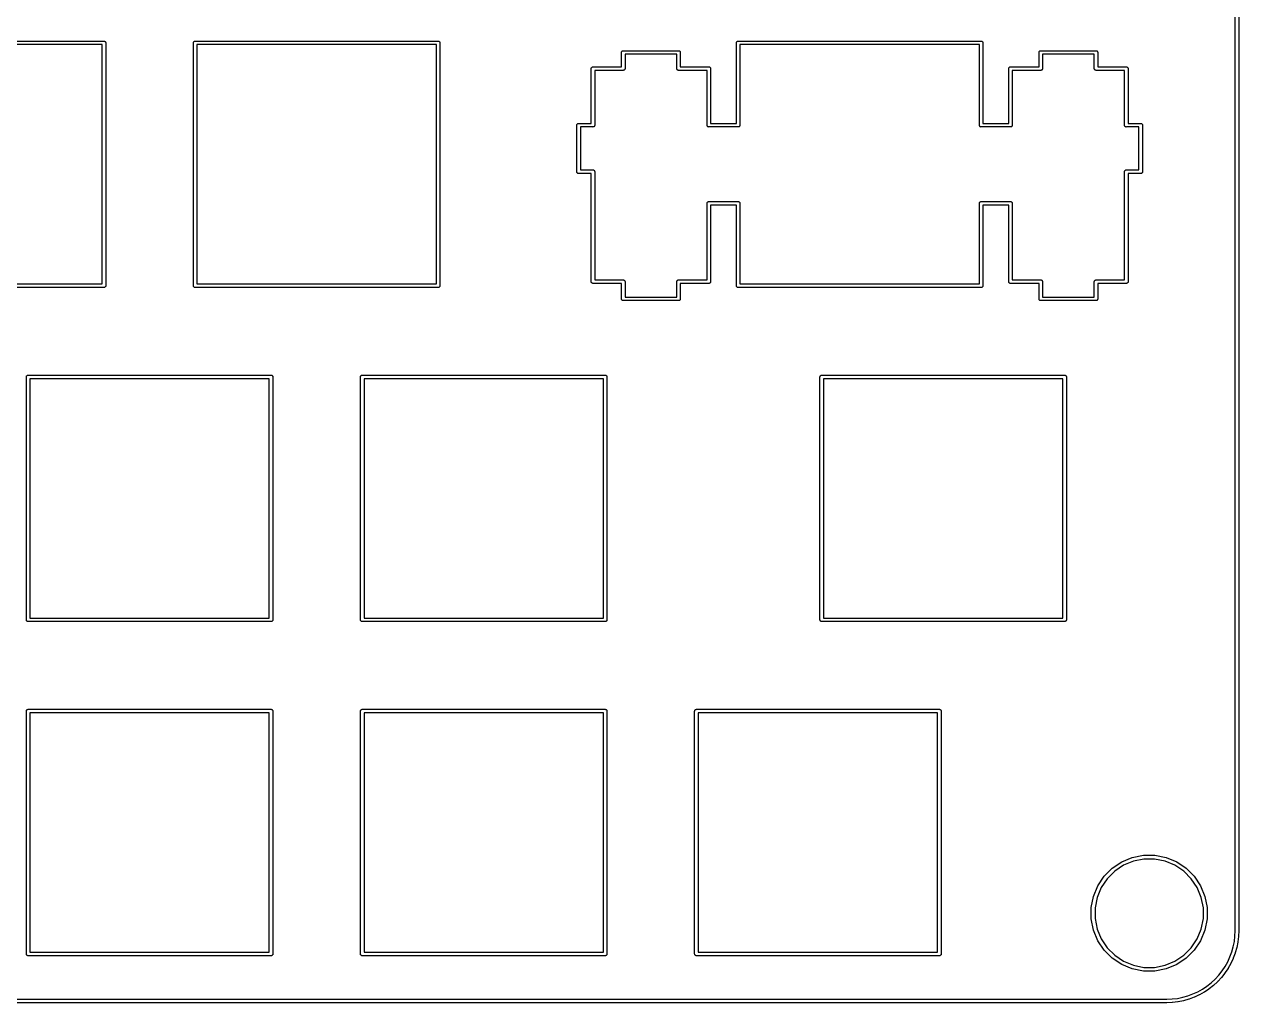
# Model space of a CAD drawing. Extents: x -1 to 304, y -94 to 1.
# Drawn here: x 234.6 to 303.9, y -94.3 to -38.5 of the extents above; entities that cross this region are included whole.
import ezdxf

# ---------------------------------------------------------------- set-up
doc = ezdxf.new("R2010")
doc.units = 0
doc.layers.add('BLACK', color=7, linetype='CONTINUOUS')

msp = doc.modelspace()

# ---------------------------------------------------------------- linework, layer by layer
at = {"layer": 'BLACK', "linetype": 'CONTINUOUS'}
for p, q in [((303.681, -90.2275), (303.681, -2.83112)), ((303.881, -2.83156), (303.881, -90.2271)), ((225.345, -39.5035), (239.186, -39.5035)), ((239.091, -39.7035), (225.44, -39.7035)), ((239.091, -53.3525), (239.091, -39.7035)), ((239.186, -39.5035), (239.191, -39.503)), ((239.191, -39.503), (239.196, -39.5035)), ((239.196, -39.5035), (239.211, -39.5049)), ((239.211, -39.5049), (239.229, -39.5107)), ((239.229, -39.5107), (239.247, -39.52)), ((239.247, -39.52), (239.262, -39.5324)), ((239.262, -39.5324), (239.275, -39.5477)), ((239.275, -39.5477), (239.284, -39.565)), ((239.284, -39.565), (239.29, -39.5839)), ((239.29, -39.5839), (239.292, -39.6035)), ((239.292, -39.6035), (239.291, -39.6084)), ((239.291, -39.6084), (239.291, -53.4476)), ((244.29, -39.6035), (244.291, -39.5839)), ((244.29, -39.6084), (244.29, -39.6035)), ((244.29, -53.4476), (244.29, -39.6084)), ((244.291, -39.5839), (244.297, -39.565)), ((244.297, -39.565), (244.306, -39.5477)), ((244.306, -39.5477), (244.319, -39.5324)), ((244.319, -39.5324), (244.334, -39.52)), ((244.334, -39.52), (244.352, -39.5107)), ((244.352, -39.5107), (244.37, -39.5049)), ((244.37, -39.5049), (244.385, -39.5035)), ((244.385, -39.5035), (244.39, -39.503)), ((244.39, -39.503), (244.395, -39.5035)), ((244.395, -39.5035), (258.236, -39.5035)), ((244.49, -39.7035), (244.49, -53.3525)), ((258.141, -39.7035), (244.49, -39.7035)), ((258.141, -53.3525), (258.141, -39.7035)), ((258.236, -39.5035), (258.241, -39.503)), ((258.241, -39.503), (258.246, -39.5035)), ((258.246, -39.5035), (258.261, -39.5049)), ((258.261, -39.5049), (258.279, -39.5107)), ((258.279, -39.5107), (258.297, -39.52)), ((258.297, -39.52), (258.312, -39.5324)), ((258.312, -39.5324), (258.325, -39.5477)), ((258.325, -39.5477), (258.334, -39.565)), ((258.334, -39.565), (258.34, -39.5839)), ((258.34, -39.5839), (258.342, -39.6035)), ((258.342, -39.6035), (258.341, -39.6084)), ((258.341, -39.6084), (258.341, -53.4476)), ((268.696, -40.1532), (268.697, -40.1336)), ((268.696, -40.1581), (268.696, -40.1532)), ((268.697, -40.1336), (268.703, -40.1147)), ((268.703, -40.1147), (268.712, -40.0974)), ((268.712, -40.0974), (268.725, -40.0821)), ((268.725, -40.0821), (268.74, -40.0697)), ((268.74, -40.0697), (268.758, -40.0604)), ((268.758, -40.0604), (268.776, -40.0546)), ((268.776, -40.0546), (268.791, -40.0532)), ((268.791, -40.0532), (268.796, -40.0527)), ((268.796, -40.0527), (268.801, -40.0532)), ((268.801, -40.0532), (271.942, -40.0532)), ((271.942, -40.0532), (271.947, -40.0527)), ((271.947, -40.0527), (271.952, -40.0532)), ((271.952, -40.0532), (271.967, -40.0546)), ((271.967, -40.0546), (271.985, -40.0604)), ((271.985, -40.0604), (272.003, -40.0697)), ((272.003, -40.0697), (272.018, -40.0821)), ((272.018, -40.0821), (272.031, -40.0974)), ((272.031, -40.0974), (272.04, -40.1147)), ((272.04, -40.1147), (272.046, -40.1336)), ((272.046, -40.1336), (272.048, -40.1532)), ((272.048, -40.1532), (272.047, -40.1581)), ((275.246, -39.6035), (275.247, -39.5839)), ((275.246, -39.6084), (275.246, -39.6035)), ((275.246, -44.2025), (275.246, -39.6084)), ((275.247, -39.5839), (275.253, -39.565)), ((275.253, -39.565), (275.262, -39.5477)), ((275.262, -39.5477), (275.275, -39.5324)), ((275.275, -39.5324), (275.29, -39.52)), ((275.29, -39.52), (275.308, -39.5107)), ((275.308, -39.5107), (275.326, -39.5049)), ((275.326, -39.5049), (275.341, -39.5035)), ((275.341, -39.5035), (275.346, -39.503)), ((275.346, -39.503), (275.351, -39.5035)), ((275.351, -39.5035), (289.192, -39.5035)), ((275.446, -39.7035), (275.446, -44.2976)), ((289.097, -39.7035), (275.446, -39.7035)), ((289.097, -44.2976), (289.097, -39.7035)), ((289.192, -39.5035), (289.197, -39.503)), ((289.197, -39.503), (289.202, -39.5035)), ((289.202, -39.5035), (289.217, -39.5049)), ((289.217, -39.5049), (289.235, -39.5107)), ((289.235, -39.5107), (289.253, -39.52)), ((289.253, -39.52), (289.268, -39.5324)), ((289.268, -39.5324), (289.281, -39.5477)), ((289.281, -39.5477), (289.29, -39.565)), ((289.29, -39.565), (289.296, -39.5839)), ((289.296, -39.5839), (289.298, -39.6035)), ((289.298, -39.6035), (289.297, -39.6084)), ((289.297, -39.6084), (289.297, -44.2025)), ((292.496, -40.1532), (292.497, -40.1336)), ((292.496, -40.1581), (292.496, -40.1532)), ((292.497, -40.1336), (292.503, -40.1147)), ((292.503, -40.1147), (292.512, -40.0974)), ((292.512, -40.0974), (292.525, -40.0821)), ((292.525, -40.0821), (292.54, -40.0697)), ((292.54, -40.0697), (292.558, -40.0604)), ((292.558, -40.0604), (292.576, -40.0546)), ((292.576, -40.0546), (292.591, -40.0532)), ((292.591, -40.0532), (292.596, -40.0527)), ((292.596, -40.0527), (292.601, -40.0532)), ((292.601, -40.0532), (295.742, -40.0532)), ((295.742, -40.0532), (295.747, -40.0527)), ((295.747, -40.0527), (295.752, -40.0532)), ((295.752, -40.0532), (295.767, -40.0546)), ((295.767, -40.0546), (295.785, -40.0604)), ((295.785, -40.0604), (295.803, -40.0697)), ((295.803, -40.0697), (295.818, -40.0821)), ((295.818, -40.0821), (295.831, -40.0974)), ((295.831, -40.0974), (295.84, -40.1147)), ((295.84, -40.1147), (295.846, -40.1336)), ((295.846, -40.1336), (295.848, -40.1532)), ((295.848, -40.1532), (295.847, -40.1581)), ((268.696, -40.9725), (268.696, -40.1581)), ((271.847, -40.2532), (268.896, -40.2532)), ((268.896, -40.2532), (268.896, -41.0676)), ((271.847, -41.0676), (271.847, -40.2532)), ((272.047, -40.1581), (272.047, -40.9725)), ((292.496, -40.9725), (292.496, -40.1581)), ((295.647, -40.2532), (292.696, -40.2532)), ((292.696, -40.2532), (292.696, -41.0676)), ((295.647, -41.0676), (295.647, -40.2532)), ((295.847, -40.1581), (295.847, -40.9725)), ((266.971, -41.0725), (266.972, -41.0529)), ((266.971, -41.0774), (266.971, -41.0725)), ((266.971, -44.2025), (266.971, -41.0774)), ((266.972, -41.0529), (266.978, -41.034)), ((266.978, -41.034), (266.987, -41.0167)), ((266.987, -41.0167), (267, -41.0014)), ((267, -41.0014), (267.015, -40.989)), ((267.015, -40.989), (267.033, -40.9797)), ((267.033, -40.9797), (267.051, -40.9739)), ((267.051, -40.9739), (267.066, -40.9725)), ((267.066, -40.9725), (267.071, -40.972)), ((267.071, -40.972), (267.076, -40.9725)), ((267.076, -40.9725), (268.696, -40.9725)), ((268.791, -41.1725), (267.171, -41.1725)), ((267.171, -41.1725), (267.171, -44.2976)), ((268.796, -41.173), (268.791, -41.1725)), ((268.801, -41.1725), (268.796, -41.173)), ((268.816, -41.1711), (268.801, -41.1725)), ((268.834, -41.1653), (268.816, -41.1711)), ((268.852, -41.156), (268.834, -41.1653)), ((268.867, -41.1436), (268.852, -41.156)), ((268.88, -41.1283), (268.867, -41.1436)), ((268.889, -41.111), (268.88, -41.1283)), ((268.895, -41.0921), (268.889, -41.111)), ((268.897, -41.0725), (268.895, -41.0921)), ((268.896, -41.0676), (268.897, -41.0725)), ((271.847, -41.0725), (271.847, -41.0676)), ((271.848, -41.0921), (271.847, -41.0725)), ((271.854, -41.111), (271.848, -41.0921)), ((271.863, -41.1283), (271.854, -41.111)), ((271.876, -41.1436), (271.863, -41.1283)), ((271.891, -41.156), (271.876, -41.1436)), ((271.909, -41.1653), (271.891, -41.156)), ((271.927, -41.1711), (271.909, -41.1653)), ((271.947, -41.173), (271.927, -41.1711)), ((271.952, -41.1725), (271.947, -41.173)), ((273.572, -41.1725), (271.952, -41.1725)), ((272.047, -40.9725), (273.667, -40.9725)), ((273.572, -44.2976), (273.572, -41.1725)), ((273.667, -40.9725), (273.672, -40.972)), ((273.672, -40.972), (273.677, -40.9725)), ((273.677, -40.9725), (273.692, -40.9739)), ((273.692, -40.9739), (273.71, -40.9797)), ((273.71, -40.9797), (273.728, -40.989)), ((273.728, -40.989), (273.743, -41.0014)), ((273.743, -41.0014), (273.756, -41.0167)), ((273.756, -41.0167), (273.765, -41.034)), ((273.765, -41.034), (273.771, -41.0529)), ((273.771, -41.0529), (273.773, -41.0725)), ((273.773, -41.0725), (273.772, -41.0774)), ((273.772, -41.0774), (273.772, -44.2025)), ((290.771, -41.0725), (290.772, -41.0529)), ((290.771, -41.0774), (290.771, -41.0725)), ((290.771, -44.2025), (290.771, -41.0774)), ((290.772, -41.0529), (290.778, -41.034)), ((290.778, -41.034), (290.787, -41.0167)), ((290.787, -41.0167), (290.8, -41.0014)), ((290.8, -41.0014), (290.815, -40.989)), ((290.815, -40.989), (290.833, -40.9797)), ((290.833, -40.9797), (290.851, -40.9739)), ((290.851, -40.9739), (290.866, -40.9725)), ((290.866, -40.9725), (290.871, -40.972)), ((290.871, -40.972), (290.876, -40.9725)), ((290.876, -40.9725), (292.496, -40.9725)), ((292.591, -41.1725), (290.971, -41.1725)), ((290.971, -41.1725), (290.971, -44.2976)), ((292.596, -41.173), (292.591, -41.1725)), ((292.601, -41.1725), (292.596, -41.173)), ((292.616, -41.1711), (292.601, -41.1725)), ((292.634, -41.1653), (292.616, -41.1711)), ((292.652, -41.156), (292.634, -41.1653)), ((292.667, -41.1436), (292.652, -41.156)), ((292.68, -41.1283), (292.667, -41.1436)), ((292.689, -41.111), (292.68, -41.1283)), ((292.695, -41.0921), (292.689, -41.111)), ((292.697, -41.0725), (292.695, -41.0921)), ((292.696, -41.0676), (292.697, -41.0725)), ((295.647, -41.0725), (295.647, -41.0676)), ((295.648, -41.0921), (295.647, -41.0725)), ((295.654, -41.111), (295.648, -41.0921)), ((295.663, -41.1283), (295.654, -41.111)), ((295.676, -41.1436), (295.663, -41.1283)), ((295.691, -41.156), (295.676, -41.1436)), ((295.709, -41.1653), (295.691, -41.156)), ((295.727, -41.1711), (295.709, -41.1653)), ((295.747, -41.173), (295.727, -41.1711)), ((295.752, -41.1725), (295.747, -41.173)), ((297.372, -41.1725), (295.752, -41.1725)), ((295.847, -40.9725), (297.467, -40.9725)), ((297.372, -44.2976), (297.372, -41.1725)), ((297.467, -40.9725), (297.472, -40.972)), ((297.472, -40.972), (297.477, -40.9725)), ((297.477, -40.9725), (297.492, -40.9739)), ((297.492, -40.9739), (297.51, -40.9797)), ((297.51, -40.9797), (297.528, -40.989)), ((297.528, -40.989), (297.543, -41.0014)), ((297.543, -41.0014), (297.556, -41.0167)), ((297.556, -41.0167), (297.565, -41.034)), ((297.565, -41.034), (297.571, -41.0529)), ((297.571, -41.0529), (297.573, -41.0725)), ((297.573, -41.0725), (297.572, -41.0774)), ((297.572, -41.0774), (297.572, -44.2025)), ((266.147, -44.3025), (266.148, -44.2829)), ((266.147, -44.3074), (266.147, -44.3025)), ((266.147, -46.9477), (266.147, -44.3074)), ((266.148, -44.2829), (266.154, -44.264)), ((266.154, -44.264), (266.163, -44.2467)), ((266.163, -44.2467), (266.176, -44.2314)), ((266.176, -44.2314), (266.191, -44.219)), ((266.191, -44.219), (266.209, -44.2097)), ((266.209, -44.2097), (266.227, -44.2039)), ((266.227, -44.2039), (266.242, -44.2025)), ((266.242, -44.2025), (266.247, -44.202)), ((266.247, -44.202), (266.252, -44.2025)), ((266.252, -44.2025), (266.971, -44.2025)), ((267.172, -44.3025), (267.17, -44.3221)), ((267.171, -44.2976), (267.172, -44.3025)), ((273.572, -44.3025), (273.572, -44.2976)), ((273.573, -44.3221), (273.572, -44.3025)), ((273.772, -44.2025), (275.246, -44.2025)), ((275.447, -44.3025), (275.445, -44.3221)), ((275.446, -44.2976), (275.447, -44.3025)), ((289.097, -44.3025), (289.097, -44.2976)), ((289.098, -44.3221), (289.097, -44.3025)), ((289.297, -44.2025), (290.771, -44.2025)), ((290.972, -44.3025), (290.97, -44.3221)), ((290.971, -44.2976), (290.972, -44.3025)), ((297.372, -44.3025), (297.372, -44.2976)), ((297.373, -44.3221), (297.372, -44.3025)), ((297.572, -44.2025), (298.291, -44.2025)), ((298.291, -44.2025), (298.296, -44.202)), ((298.296, -44.202), (298.301, -44.2025)), ((298.301, -44.2025), (298.316, -44.2039)), ((298.316, -44.2039), (298.334, -44.2097)), ((298.334, -44.2097), (298.352, -44.219)), ((298.352, -44.219), (298.367, -44.2314)), ((298.367, -44.2314), (298.38, -44.2467)), ((298.38, -44.2467), (298.389, -44.264)), ((298.389, -44.264), (298.395, -44.2829)), ((298.395, -44.2829), (298.397, -44.3025)), ((298.397, -44.3025), (298.396, -44.3074)), ((298.396, -44.3074), (298.396, -46.9477)), ((267.066, -44.4025), (266.347, -44.4025)), ((266.347, -44.4025), (266.347, -46.8526)), ((267.071, -44.403), (267.066, -44.4025)), ((267.076, -44.4025), (267.071, -44.403)), ((267.091, -44.4011), (267.076, -44.4025)), ((267.109, -44.3953), (267.091, -44.4011)), ((267.127, -44.386), (267.109, -44.3953)), ((267.142, -44.3736), (267.127, -44.386)), ((267.155, -44.3583), (267.142, -44.3736)), ((267.164, -44.341), (267.155, -44.3583)), ((267.17, -44.3221), (267.164, -44.341)), ((273.579, -44.341), (273.573, -44.3221)), ((273.588, -44.3583), (273.579, -44.341)), ((273.601, -44.3736), (273.588, -44.3583)), ((273.616, -44.386), (273.601, -44.3736)), ((273.634, -44.3953), (273.616, -44.386)), ((273.652, -44.4011), (273.634, -44.3953)), ((273.672, -44.403), (273.652, -44.4011)), ((273.677, -44.4025), (273.672, -44.403)), ((275.341, -44.4025), (273.677, -44.4025)), ((275.346, -44.403), (275.341, -44.4025)), ((275.351, -44.4025), (275.346, -44.403)), ((275.366, -44.4011), (275.351, -44.4025)), ((275.384, -44.3953), (275.366, -44.4011)), ((275.402, -44.386), (275.384, -44.3953)), ((275.417, -44.3736), (275.402, -44.386)), ((275.43, -44.3583), (275.417, -44.3736)), ((275.439, -44.341), (275.43, -44.3583)), ((275.445, -44.3221), (275.439, -44.341)), ((289.104, -44.341), (289.098, -44.3221)), ((289.113, -44.3583), (289.104, -44.341)), ((289.126, -44.3736), (289.113, -44.3583)), ((289.141, -44.386), (289.126, -44.3736)), ((289.159, -44.3953), (289.141, -44.386)), ((289.177, -44.4011), (289.159, -44.3953)), ((289.197, -44.403), (289.177, -44.4011)), ((289.202, -44.4025), (289.197, -44.403)), ((290.866, -44.4025), (289.202, -44.4025)), ((290.871, -44.403), (290.866, -44.4025)), ((290.876, -44.4025), (290.871, -44.403)), ((290.891, -44.4011), (290.876, -44.4025)), ((290.909, -44.3953), (290.891, -44.4011)), ((290.927, -44.386), (290.909, -44.3953)), ((290.942, -44.3736), (290.927, -44.386)), ((290.955, -44.3583), (290.942, -44.3736)), ((290.964, -44.341), (290.955, -44.3583)), ((290.97, -44.3221), (290.964, -44.341)), ((297.379, -44.341), (297.373, -44.3221)), ((297.388, -44.3583), (297.379, -44.341)), ((297.401, -44.3736), (297.388, -44.3583)), ((297.416, -44.386), (297.401, -44.3736)), ((297.434, -44.3953), (297.416, -44.386)), ((297.452, -44.4011), (297.434, -44.3953)), ((297.472, -44.403), (297.452, -44.4011)), ((297.477, -44.4025), (297.472, -44.403)), ((298.196, -44.4025), (297.477, -44.4025)), ((298.196, -46.8526), (298.196, -44.4025)), ((266.147, -46.9526), (266.147, -46.9477)), ((266.148, -46.9722), (266.147, -46.9526)), ((266.154, -46.9911), (266.148, -46.9722)), ((266.163, -47.0084), (266.154, -46.9911)), ((266.176, -47.0237), (266.163, -47.0084)), ((266.191, -47.0361), (266.176, -47.0237)), ((266.209, -47.0454), (266.191, -47.0361)), ((266.227, -47.0512), (266.209, -47.0454)), ((266.242, -47.0526), (266.227, -47.0512)), ((266.247, -47.0531), (266.242, -47.0526)), ((266.252, -47.0526), (266.247, -47.0531)), ((266.971, -47.0526), (266.252, -47.0526)), ((266.347, -46.8526), (267.066, -46.8526)), ((266.971, -53.2176), (266.971, -47.0526)), ((267.066, -46.8526), (267.071, -46.8521)), ((267.071, -46.8521), (267.076, -46.8526)), ((267.076, -46.8526), (267.091, -46.854)), ((267.091, -46.854), (267.109, -46.8598)), ((267.109, -46.8598), (267.127, -46.8691)), ((267.127, -46.8691), (267.142, -46.8815)), ((267.142, -46.8815), (267.155, -46.8968)), ((267.155, -46.8968), (267.164, -46.9141)), ((267.164, -46.9141), (267.17, -46.933)), ((267.17, -46.933), (267.172, -46.9526)), ((267.172, -46.9526), (267.171, -46.9575)), ((267.171, -46.9575), (267.171, -53.1225)), ((297.372, -46.9526), (297.373, -46.933)), ((297.372, -46.9575), (297.372, -46.9526)), ((297.372, -53.1225), (297.372, -46.9575)), ((297.373, -46.933), (297.379, -46.9141)), ((297.379, -46.9141), (297.388, -46.8968)), ((297.388, -46.8968), (297.401, -46.8815)), ((297.401, -46.8815), (297.416, -46.8691)), ((297.416, -46.8691), (297.434, -46.8598)), ((297.434, -46.8598), (297.452, -46.854)), ((297.452, -46.854), (297.467, -46.8526)), ((297.467, -46.8526), (297.472, -46.8521)), ((297.472, -46.8521), (297.477, -46.8526)), ((297.477, -46.8526), (298.196, -46.8526)), ((298.291, -47.0526), (297.572, -47.0526)), ((297.572, -47.0526), (297.572, -53.2176)), ((298.296, -47.0531), (298.291, -47.0526)), ((298.301, -47.0526), (298.296, -47.0531)), ((298.316, -47.0512), (298.301, -47.0526)), ((298.334, -47.0454), (298.316, -47.0512)), ((298.352, -47.0361), (298.334, -47.0454)), ((298.367, -47.0237), (298.352, -47.0361)), ((298.38, -47.0084), (298.367, -47.0237)), ((298.389, -46.9911), (298.38, -47.0084)), ((298.395, -46.9722), (298.389, -46.9911)), ((298.397, -46.9526), (298.395, -46.9722)), ((298.396, -46.9477), (298.397, -46.9526)), ((273.572, -48.7535), (273.573, -48.7339)), ((273.572, -48.7584), (273.572, -48.7535)), ((273.572, -53.1225), (273.572, -48.7584)), ((273.573, -48.7339), (273.579, -48.715)), ((273.579, -48.715), (273.588, -48.6977)), ((273.588, -48.6977), (273.601, -48.6824)), ((273.601, -48.6824), (273.616, -48.67)), ((273.616, -48.67), (273.634, -48.6607)), ((273.634, -48.6607), (273.652, -48.6549)), ((273.652, -48.6549), (273.667, -48.6535)), ((273.667, -48.6535), (273.672, -48.653)), ((273.672, -48.653), (273.677, -48.6535)), ((273.677, -48.6535), (275.341, -48.6535)), ((275.246, -48.8535), (273.772, -48.8535)), ((273.772, -48.8535), (273.772, -53.2176)), ((275.246, -53.4476), (275.246, -48.8535)), ((275.341, -48.6535), (275.346, -48.653)), ((275.346, -48.653), (275.351, -48.6535)), ((275.351, -48.6535), (275.366, -48.6549)), ((275.366, -48.6549), (275.384, -48.6607)), ((275.384, -48.6607), (275.402, -48.67)), ((275.402, -48.67), (275.417, -48.6824)), ((275.417, -48.6824), (275.43, -48.6977)), ((275.43, -48.6977), (275.439, -48.715)), ((275.439, -48.715), (275.445, -48.7339)), ((275.445, -48.7339), (275.447, -48.7535)), ((275.447, -48.7535), (275.446, -48.7584)), ((275.446, -48.7584), (275.446, -53.3525)), ((289.097, -48.7535), (289.098, -48.7339)), ((289.097, -48.7584), (289.097, -48.7535)), ((289.097, -53.3525), (289.097, -48.7584)), ((289.098, -48.7339), (289.104, -48.715)), ((289.104, -48.715), (289.113, -48.6977)), ((289.113, -48.6977), (289.126, -48.6824)), ((289.126, -48.6824), (289.141, -48.67)), ((289.141, -48.67), (289.159, -48.6607)), ((289.159, -48.6607), (289.177, -48.6549)), ((289.177, -48.6549), (289.192, -48.6535)), ((289.192, -48.6535), (289.197, -48.653)), ((289.197, -48.653), (289.202, -48.6535)), ((289.202, -48.6535), (290.866, -48.6535)), ((290.771, -48.8535), (289.297, -48.8535)), ((289.297, -48.8535), (289.297, -53.4476)), ((290.771, -53.2176), (290.771, -48.8535)), ((290.866, -48.6535), (290.871, -48.653)), ((290.871, -48.653), (290.876, -48.6535)), ((290.876, -48.6535), (290.891, -48.6549)), ((290.891, -48.6549), (290.909, -48.6607)), ((290.909, -48.6607), (290.927, -48.67)), ((290.927, -48.67), (290.942, -48.6824)), ((290.942, -48.6824), (290.955, -48.6977)), ((290.955, -48.6977), (290.964, -48.715)), ((290.964, -48.715), (290.97, -48.7339)), ((290.97, -48.7339), (290.972, -48.7535)), ((290.972, -48.7535), (290.971, -48.7584)), ((290.971, -48.7584), (290.971, -53.1225)), ((266.971, -53.2225), (266.971, -53.2176)), ((266.972, -53.2421), (266.971, -53.2225)), ((266.978, -53.261), (266.972, -53.2421)), ((266.987, -53.2783), (266.978, -53.261)), ((267, -53.2936), (266.987, -53.2783)), ((267.015, -53.306), (267, -53.2936)), ((267.033, -53.3153), (267.015, -53.306)), ((267.171, -53.1225), (268.791, -53.1225)), ((268.791, -53.1225), (268.796, -53.122)), ((268.796, -53.122), (268.801, -53.1225)), ((268.801, -53.1225), (268.816, -53.1239)), ((268.816, -53.1239), (268.834, -53.1297)), ((268.834, -53.1297), (268.852, -53.139)), ((268.852, -53.139), (268.867, -53.1514)), ((268.867, -53.1514), (268.88, -53.1667)), ((268.88, -53.1667), (268.889, -53.184)), ((268.889, -53.184), (268.895, -53.2029)), ((268.895, -53.2029), (268.897, -53.2225)), ((268.897, -53.2225), (268.896, -53.2274)), ((268.896, -53.2274), (268.896, -54.1036)), ((271.847, -53.2225), (271.848, -53.2029)), ((271.847, -53.2274), (271.847, -53.2225)), ((271.847, -54.1036), (271.847, -53.2274)), ((271.848, -53.2029), (271.854, -53.184)), ((271.854, -53.184), (271.863, -53.1667)), ((271.863, -53.1667), (271.876, -53.1514)), ((271.876, -53.1514), (271.891, -53.139)), ((271.891, -53.139), (271.909, -53.1297)), ((271.909, -53.1297), (271.927, -53.1239)), ((271.927, -53.1239), (271.942, -53.1225)), ((271.942, -53.1225), (271.947, -53.122)), ((271.947, -53.122), (271.952, -53.1225)), ((271.952, -53.1225), (273.572, -53.1225)), ((273.728, -53.306), (273.71, -53.3153)), ((273.743, -53.2936), (273.728, -53.306)), ((273.756, -53.2783), (273.743, -53.2936)), ((273.765, -53.261), (273.756, -53.2783)), ((273.771, -53.2421), (273.765, -53.261)), ((273.773, -53.2225), (273.771, -53.2421)), ((273.772, -53.2176), (273.773, -53.2225)), ((290.771, -53.2225), (290.771, -53.2176)), ((290.772, -53.2421), (290.771, -53.2225)), ((290.778, -53.261), (290.772, -53.2421)), ((290.787, -53.2783), (290.778, -53.261)), ((290.8, -53.2936), (290.787, -53.2783)), ((290.815, -53.306), (290.8, -53.2936)), ((290.833, -53.3153), (290.815, -53.306)), ((290.971, -53.1225), (292.591, -53.1225)), ((292.591, -53.1225), (292.596, -53.122)), ((292.596, -53.122), (292.601, -53.1225)), ((292.601, -53.1225), (292.616, -53.1239)), ((292.616, -53.1239), (292.634, -53.1297)), ((292.634, -53.1297), (292.652, -53.139)), ((292.652, -53.139), (292.667, -53.1514)), ((292.667, -53.1514), (292.68, -53.1667)), ((292.68, -53.1667), (292.689, -53.184)), ((292.689, -53.184), (292.695, -53.2029)), ((292.695, -53.2029), (292.697, -53.2225)), ((292.697, -53.2225), (292.696, -53.2274)), ((292.696, -53.2274), (292.696, -54.1036)), ((295.647, -53.2225), (295.648, -53.2029)), ((295.647, -53.2274), (295.647, -53.2225)), ((295.647, -54.1036), (295.647, -53.2274)), ((295.648, -53.2029), (295.654, -53.184)), ((295.654, -53.184), (295.663, -53.1667)), ((295.663, -53.1667), (295.676, -53.1514)), ((295.676, -53.1514), (295.691, -53.139)), ((295.691, -53.139), (295.709, -53.1297)), ((295.709, -53.1297), (295.727, -53.1239)), ((295.727, -53.1239), (295.742, -53.1225)), ((295.742, -53.1225), (295.747, -53.122)), ((295.747, -53.122), (295.752, -53.1225)), ((295.752, -53.1225), (297.372, -53.1225)), ((297.528, -53.306), (297.51, -53.3153)), ((297.543, -53.2936), (297.528, -53.306)), ((297.556, -53.2783), (297.543, -53.2936)), ((297.565, -53.261), (297.556, -53.2783)), ((297.571, -53.2421), (297.565, -53.261)), ((297.573, -53.2225), (297.571, -53.2421)), ((297.572, -53.2176), (297.573, -53.2225)), ((239.186, -53.5525), (225.345, -53.5525)), ((225.44, -53.3525), (239.091, -53.3525)), ((239.191, -53.553), (239.186, -53.5525)), ((239.196, -53.5525), (239.191, -53.553)), ((239.211, -53.5511), (239.196, -53.5525)), ((239.229, -53.5453), (239.211, -53.5511)), ((239.247, -53.536), (239.229, -53.5453)), ((239.262, -53.5236), (239.247, -53.536)), ((239.275, -53.5083), (239.262, -53.5236)), ((239.284, -53.491), (239.275, -53.5083)), ((239.29, -53.4721), (239.284, -53.491)), ((239.292, -53.4525), (239.29, -53.4721)), ((239.291, -53.4476), (239.292, -53.4525)), ((244.29, -53.4525), (244.29, -53.4476)), ((244.291, -53.4721), (244.29, -53.4525)), ((244.297, -53.491), (244.291, -53.4721)), ((244.306, -53.5083), (244.297, -53.491)), ((244.319, -53.5236), (244.306, -53.5083)), ((244.334, -53.536), (244.319, -53.5236)), ((244.352, -53.5453), (244.334, -53.536)), ((244.37, -53.5511), (244.352, -53.5453)), ((244.39, -53.553), (244.37, -53.5511)), ((244.395, -53.5525), (244.39, -53.553)), ((258.236, -53.5525), (244.395, -53.5525)), ((244.49, -53.3525), (258.141, -53.3525)), ((258.241, -53.553), (258.236, -53.5525)), ((258.246, -53.5525), (258.241, -53.553)), ((258.261, -53.5511), (258.246, -53.5525)), ((258.279, -53.5453), (258.261, -53.5511)), ((258.297, -53.536), (258.279, -53.5453)), ((258.312, -53.5236), (258.297, -53.536)), ((258.325, -53.5083), (258.312, -53.5236)), ((258.334, -53.491), (258.325, -53.5083)), ((258.34, -53.4721), (258.334, -53.491)), ((258.342, -53.4525), (258.34, -53.4721)), ((258.341, -53.4476), (258.342, -53.4525)), ((267.051, -53.3211), (267.033, -53.3153)), ((267.066, -53.3225), (267.051, -53.3211)), ((267.071, -53.323), (267.066, -53.3225)), ((267.076, -53.3225), (267.071, -53.323)), ((268.696, -53.3225), (267.076, -53.3225)), ((268.696, -54.1987), (268.696, -53.3225)), ((273.667, -53.3225), (272.047, -53.3225)), ((272.047, -53.3225), (272.047, -54.1987)), ((273.672, -53.323), (273.667, -53.3225)), ((273.677, -53.3225), (273.672, -53.323)), ((273.692, -53.3211), (273.677, -53.3225)), ((273.71, -53.3153), (273.692, -53.3211)), ((275.246, -53.4525), (275.246, -53.4476)), ((275.247, -53.4721), (275.246, -53.4525)), ((275.253, -53.491), (275.247, -53.4721)), ((275.262, -53.5083), (275.253, -53.491)), ((275.275, -53.5236), (275.262, -53.5083)), ((275.29, -53.536), (275.275, -53.5236)), ((275.308, -53.5453), (275.29, -53.536)), ((275.326, -53.5511), (275.308, -53.5453)), ((275.341, -53.5525), (275.326, -53.5511)), ((275.346, -53.553), (275.341, -53.5525)), ((275.351, -53.5525), (275.346, -53.553)), ((289.192, -53.5525), (275.351, -53.5525)), ((275.446, -53.3525), (289.097, -53.3525)), ((289.197, -53.553), (289.192, -53.5525)), ((289.202, -53.5525), (289.197, -53.553)), ((289.217, -53.5511), (289.202, -53.5525)), ((289.235, -53.5453), (289.217, -53.5511)), ((289.253, -53.536), (289.235, -53.5453)), ((289.268, -53.5236), (289.253, -53.536)), ((289.281, -53.5083), (289.268, -53.5236)), ((289.29, -53.491), (289.281, -53.5083)), ((289.296, -53.4721), (289.29, -53.491)), ((289.298, -53.4525), (289.296, -53.4721)), ((289.297, -53.4476), (289.298, -53.4525)), ((290.851, -53.3211), (290.833, -53.3153)), ((290.866, -53.3225), (290.851, -53.3211)), ((290.871, -53.323), (290.866, -53.3225)), ((290.876, -53.3225), (290.871, -53.323)), ((292.496, -53.3225), (290.876, -53.3225)), ((292.496, -54.1987), (292.496, -53.3225)), ((297.467, -53.3225), (295.847, -53.3225)), ((295.847, -53.3225), (295.847, -54.1987)), ((297.472, -53.323), (297.467, -53.3225)), ((297.477, -53.3225), (297.472, -53.323)), ((297.492, -53.3211), (297.477, -53.3225)), ((297.51, -53.3153), (297.492, -53.3211)), ((268.696, -54.2036), (268.696, -54.1987)), ((268.697, -54.2232), (268.696, -54.2036)), ((268.703, -54.2421), (268.697, -54.2232)), ((268.712, -54.2594), (268.703, -54.2421)), ((268.725, -54.2747), (268.712, -54.2594)), ((268.74, -54.2871), (268.725, -54.2747)), ((268.758, -54.2964), (268.74, -54.2871)), ((268.776, -54.3022), (268.758, -54.2964)), ((268.791, -54.3036), (268.776, -54.3022)), ((268.796, -54.3041), (268.791, -54.3036)), ((268.801, -54.3036), (268.796, -54.3041)), ((271.942, -54.3036), (268.801, -54.3036)), ((268.896, -54.1036), (271.847, -54.1036)), ((271.947, -54.3041), (271.942, -54.3036)), ((271.952, -54.3036), (271.947, -54.3041)), ((271.967, -54.3022), (271.952, -54.3036)), ((271.985, -54.2964), (271.967, -54.3022)), ((272.003, -54.2871), (271.985, -54.2964)), ((272.018, -54.2747), (272.003, -54.2871)), ((272.031, -54.2594), (272.018, -54.2747)), ((272.04, -54.2421), (272.031, -54.2594)), ((272.046, -54.2232), (272.04, -54.2421)), ((272.048, -54.2036), (272.046, -54.2232)), ((272.047, -54.1987), (272.048, -54.2036)), ((292.496, -54.2036), (292.496, -54.1987)), ((292.497, -54.2232), (292.496, -54.2036)), ((292.503, -54.2421), (292.497, -54.2232)), ((292.512, -54.2594), (292.503, -54.2421)), ((292.525, -54.2747), (292.512, -54.2594)), ((292.54, -54.2871), (292.525, -54.2747)), ((292.558, -54.2964), (292.54, -54.2871)), ((292.576, -54.3022), (292.558, -54.2964)), ((292.591, -54.3036), (292.576, -54.3022)), ((292.596, -54.3041), (292.591, -54.3036)), ((292.601, -54.3036), (292.596, -54.3041)), ((295.742, -54.3036), (292.601, -54.3036)), ((292.696, -54.1036), (295.647, -54.1036)), ((295.747, -54.3041), (295.742, -54.3036)), ((295.752, -54.3036), (295.747, -54.3041)), ((295.767, -54.3022), (295.752, -54.3036)), ((295.785, -54.2964), (295.767, -54.3022)), ((295.803, -54.2871), (295.785, -54.2964)), ((295.818, -54.2747), (295.803, -54.2871)), ((295.831, -54.2594), (295.818, -54.2747)), ((295.84, -54.2421), (295.831, -54.2594)), ((295.846, -54.2232), (295.84, -54.2421)), ((295.848, -54.2036), (295.846, -54.2232)), ((295.847, -54.1987), (295.848, -54.2036)), ((234.765, -58.6535), (234.766, -58.6339)), ((234.765, -58.6584), (234.765, -58.6535)), ((234.765, -72.4978), (234.765, -58.6584)), ((234.766, -58.6339), (234.772, -58.615)), ((234.772, -58.615), (234.781, -58.5977)), ((234.781, -58.5977), (234.794, -58.5824)), ((234.794, -58.5824), (234.809, -58.57)), ((234.809, -58.57), (234.827, -58.5607)), ((234.827, -58.5607), (234.845, -58.5549)), ((234.845, -58.5549), (234.86, -58.5535)), ((234.86, -58.5535), (234.865, -58.553)), ((234.865, -58.553), (234.87, -58.5535)), ((234.87, -58.5535), (248.711, -58.5535)), ((234.965, -58.7535), (234.965, -72.4027)), ((248.616, -58.7535), (234.965, -58.7535)), ((248.616, -72.4027), (248.616, -58.7535)), ((248.711, -58.5535), (248.716, -58.553)), ((248.716, -58.553), (248.721, -58.5535)), ((248.721, -58.5535), (248.736, -58.5549)), ((248.736, -58.5549), (248.754, -58.5607)), ((248.754, -58.5607), (248.772, -58.57)), ((248.772, -58.57), (248.787, -58.5824)), ((248.787, -58.5824), (248.8, -58.5977)), ((248.8, -58.5977), (248.809, -58.615)), ((248.809, -58.615), (248.815, -58.6339)), ((248.815, -58.6339), (248.817, -58.6535)), ((248.817, -58.6535), (248.816, -58.6584)), ((248.816, -58.6584), (248.816, -72.4978)), ((253.815, -58.6535), (253.816, -58.6339)), ((253.815, -58.6584), (253.815, -58.6535)), ((253.815, -72.4978), (253.815, -58.6584)), ((253.816, -58.6339), (253.822, -58.615)), ((253.822, -58.615), (253.831, -58.5977)), ((253.831, -58.5977), (253.844, -58.5824)), ((253.844, -58.5824), (253.859, -58.57)), ((253.859, -58.57), (253.877, -58.5607)), ((253.877, -58.5607), (253.895, -58.5549)), ((253.895, -58.5549), (253.91, -58.5535)), ((253.91, -58.5535), (253.915, -58.553)), ((253.915, -58.553), (253.92, -58.5535)), ((253.92, -58.5535), (267.761, -58.5535)), ((254.015, -58.7535), (254.015, -72.4027)), ((267.666, -58.7535), (254.015, -58.7535)), ((267.666, -72.4027), (267.666, -58.7535)), ((267.761, -58.5535), (267.766, -58.553)), ((267.766, -58.553), (267.771, -58.5535)), ((267.771, -58.5535), (267.786, -58.5549)), ((267.786, -58.5549), (267.804, -58.5607)), ((267.804, -58.5607), (267.822, -58.57)), ((267.822, -58.57), (267.837, -58.5824)), ((267.837, -58.5824), (267.85, -58.5977)), ((267.85, -58.5977), (267.859, -58.615)), ((267.859, -58.615), (267.865, -58.6339)), ((267.865, -58.6339), (267.867, -58.6535)), ((267.867, -58.6535), (267.866, -58.6584)), ((267.866, -58.6584), (267.866, -72.4978)), ((280.01, -58.6535), (280.011, -58.6339)), ((280.01, -58.6584), (280.01, -58.6535)), ((280.01, -72.4978), (280.01, -58.6584)), ((280.011, -58.6339), (280.017, -58.615)), ((280.017, -58.615), (280.026, -58.5977)), ((280.026, -58.5977), (280.039, -58.5824)), ((280.039, -58.5824), (280.054, -58.57)), ((280.054, -58.57), (280.072, -58.5607)), ((280.072, -58.5607), (280.09, -58.5549)), ((280.09, -58.5549), (280.105, -58.5535)), ((280.105, -58.5535), (280.11, -58.553)), ((280.11, -58.553), (280.115, -58.5535)), ((280.115, -58.5535), (293.954, -58.5535)), ((280.21, -58.7535), (280.21, -72.4027)), ((293.859, -58.7535), (280.21, -58.7535)), ((293.859, -72.4027), (293.859, -58.7535)), ((293.954, -58.5535), (293.959, -58.553)), ((293.959, -58.553), (293.964, -58.5535)), ((293.964, -58.5535), (293.979, -58.5549)), ((293.979, -58.5549), (293.997, -58.5607)), ((293.997, -58.5607), (294.015, -58.57)), ((294.015, -58.57), (294.03, -58.5824)), ((294.03, -58.5824), (294.043, -58.5977)), ((294.043, -58.5977), (294.052, -58.615)), ((294.052, -58.615), (294.058, -58.6339)), ((294.058, -58.6339), (294.06, -58.6535)), ((294.06, -58.6535), (294.059, -58.6584)), ((294.059, -58.6584), (294.059, -72.4978)), ((234.765, -72.5027), (234.765, -72.4978)), ((234.766, -72.5223), (234.765, -72.5027)), ((234.772, -72.5412), (234.766, -72.5223)), ((234.781, -72.5585), (234.772, -72.5412)), ((234.794, -72.5738), (234.781, -72.5585)), ((234.809, -72.5862), (234.794, -72.5738)), ((234.827, -72.5955), (234.809, -72.5862)), ((234.845, -72.6013), (234.827, -72.5955)), ((234.865, -72.6032), (234.845, -72.6013)), ((234.87, -72.6027), (234.865, -72.6032)), ((248.711, -72.6027), (234.87, -72.6027)), ((234.965, -72.4027), (248.616, -72.4027)), ((248.716, -72.6032), (248.711, -72.6027)), ((248.721, -72.6027), (248.716, -72.6032)), ((248.736, -72.6013), (248.721, -72.6027)), ((248.754, -72.5955), (248.736, -72.6013)), ((248.772, -72.5862), (248.754, -72.5955)), ((248.787, -72.5738), (248.772, -72.5862)), ((248.8, -72.5585), (248.787, -72.5738)), ((248.809, -72.5412), (248.8, -72.5585)), ((248.815, -72.5223), (248.809, -72.5412)), ((248.817, -72.5027), (248.815, -72.5223)), ((248.816, -72.4978), (248.817, -72.5027)), ((253.815, -72.5027), (253.815, -72.4978)), ((253.816, -72.5223), (253.815, -72.5027)), ((253.822, -72.5412), (253.816, -72.5223)), ((253.831, -72.5585), (253.822, -72.5412)), ((253.844, -72.5738), (253.831, -72.5585)), ((253.859, -72.5862), (253.844, -72.5738)), ((253.877, -72.5955), (253.859, -72.5862)), ((253.895, -72.6013), (253.877, -72.5955)), ((253.915, -72.6032), (253.895, -72.6013)), ((253.92, -72.6027), (253.915, -72.6032)), ((267.761, -72.6027), (253.92, -72.6027)), ((254.015, -72.4027), (267.666, -72.4027)), ((267.766, -72.6032), (267.761, -72.6027)), ((267.771, -72.6027), (267.766, -72.6032)), ((267.786, -72.6013), (267.771, -72.6027)), ((267.804, -72.5955), (267.786, -72.6013)), ((267.822, -72.5862), (267.804, -72.5955)), ((267.837, -72.5738), (267.822, -72.5862)), ((267.85, -72.5585), (267.837, -72.5738)), ((267.859, -72.5412), (267.85, -72.5585)), ((267.865, -72.5223), (267.859, -72.5412)), ((267.867, -72.5027), (267.865, -72.5223)), ((267.866, -72.4978), (267.867, -72.5027)), ((280.01, -72.5027), (280.01, -72.4978)), ((280.011, -72.5223), (280.01, -72.5027)), ((280.017, -72.5412), (280.011, -72.5223)), ((280.026, -72.5585), (280.017, -72.5412)), ((280.039, -72.5738), (280.026, -72.5585)), ((280.054, -72.5862), (280.039, -72.5738)), ((280.072, -72.5955), (280.054, -72.5862)), ((280.09, -72.6013), (280.072, -72.5955)), ((280.11, -72.6032), (280.09, -72.6013)), ((280.115, -72.6027), (280.11, -72.6032)), ((293.954, -72.6027), (280.115, -72.6027)), ((280.21, -72.4027), (293.859, -72.4027)), ((293.959, -72.6032), (293.954, -72.6027)), ((293.964, -72.6027), (293.959, -72.6032)), ((293.979, -72.6013), (293.964, -72.6027)), ((293.997, -72.5955), (293.979, -72.6013)), ((294.015, -72.5862), (293.997, -72.5955)), ((294.03, -72.5738), (294.015, -72.5862)), ((294.043, -72.5585), (294.03, -72.5738)), ((294.052, -72.5412), (294.043, -72.5585)), ((294.058, -72.5223), (294.052, -72.5412)), ((294.06, -72.5027), (294.058, -72.5223)), ((294.059, -72.4978), (294.06, -72.5027)), ((234.765, -77.7034), (234.766, -77.6838)), ((234.765, -77.7083), (234.765, -77.7034)), ((234.765, -91.5478), (234.765, -77.7083)), ((234.766, -77.6838), (234.772, -77.6649)), ((234.772, -77.6649), (234.781, -77.6476)), ((234.781, -77.6476), (234.794, -77.6323)), ((234.794, -77.6323), (234.809, -77.6199)), ((234.809, -77.6199), (234.827, -77.6106)), ((234.827, -77.6106), (234.845, -77.6048)), ((234.845, -77.6048), (234.86, -77.6034)), ((234.86, -77.6034), (234.865, -77.6029)), ((234.865, -77.6029), (234.87, -77.6034)), ((234.87, -77.6034), (248.711, -77.6034)), ((234.965, -77.8034), (234.965, -91.4527)), ((248.616, -77.8034), (234.965, -77.8034)), ((248.616, -91.4527), (248.616, -77.8034)), ((248.711, -77.6034), (248.716, -77.6029)), ((248.716, -77.6029), (248.721, -77.6034)), ((248.721, -77.6034), (248.736, -77.6048)), ((248.736, -77.6048), (248.754, -77.6106)), ((248.754, -77.6106), (248.772, -77.6199)), ((248.772, -77.6199), (248.787, -77.6323)), ((248.787, -77.6323), (248.8, -77.6476)), ((248.8, -77.6476), (248.809, -77.6649)), ((248.809, -77.6649), (248.815, -77.6838)), ((248.815, -77.6838), (248.817, -77.7034)), ((248.817, -77.7034), (248.816, -77.7083)), ((248.816, -77.7083), (248.816, -91.5478)), ((253.815, -77.7034), (253.816, -77.6838)), ((253.815, -77.7083), (253.815, -77.7034)), ((253.815, -91.5478), (253.815, -77.7083)), ((253.816, -77.6838), (253.822, -77.6649)), ((253.822, -77.6649), (253.831, -77.6476)), ((253.831, -77.6476), (253.844, -77.6323)), ((253.844, -77.6323), (253.859, -77.6199)), ((253.859, -77.6199), (253.877, -77.6106)), ((253.877, -77.6106), (253.895, -77.6048)), ((253.895, -77.6048), (253.91, -77.6034)), ((253.91, -77.6034), (253.915, -77.6029)), ((253.915, -77.6029), (253.92, -77.6034)), ((253.92, -77.6034), (267.761, -77.6034)), ((254.015, -77.8034), (254.015, -91.4527)), ((267.666, -77.8034), (254.015, -77.8034)), ((267.666, -91.4527), (267.666, -77.8034)), ((267.761, -77.6034), (267.766, -77.6029)), ((267.766, -77.6029), (267.771, -77.6034)), ((267.771, -77.6034), (267.786, -77.6048)), ((267.786, -77.6048), (267.804, -77.6106)), ((267.804, -77.6106), (267.822, -77.6199)), ((267.822, -77.6199), (267.837, -77.6323)), ((267.837, -77.6323), (267.85, -77.6476)), ((267.85, -77.6476), (267.859, -77.6649)), ((267.859, -77.6649), (267.865, -77.6838)), ((267.865, -77.6838), (267.867, -77.7034)), ((267.867, -77.7034), (267.866, -77.7083)), ((267.866, -77.7083), (267.866, -91.5478)), ((272.865, -77.7034), (272.866, -77.6838)), ((272.865, -77.7083), (272.865, -77.7034)), ((272.865, -91.5478), (272.865, -77.7083)), ((272.866, -77.6838), (272.872, -77.6649)), ((272.872, -77.6649), (272.881, -77.6476)), ((272.881, -77.6476), (272.894, -77.6323)), ((272.894, -77.6323), (272.909, -77.6199)), ((272.909, -77.6199), (272.927, -77.6106)), ((272.927, -77.6106), (272.945, -77.6048)), ((272.945, -77.6048), (272.96, -77.6034)), ((272.96, -77.6034), (272.965, -77.6029)), ((272.965, -77.6029), (272.97, -77.6034)), ((272.97, -77.6034), (286.811, -77.6034)), ((273.065, -77.8034), (273.065, -91.4527)), ((286.716, -77.8034), (273.065, -77.8034)), ((286.716, -91.4527), (286.716, -77.8034)), ((286.811, -77.6034), (286.816, -77.6029)), ((286.816, -77.6029), (286.821, -77.6034)), ((286.821, -77.6034), (286.836, -77.6048)), ((286.836, -77.6048), (286.854, -77.6106)), ((286.854, -77.6106), (286.872, -77.6199)), ((286.872, -77.6199), (286.887, -77.6323)), ((286.887, -77.6323), (286.9, -77.6476)), ((286.9, -77.6476), (286.909, -77.6649)), ((286.909, -77.6649), (286.915, -77.6838)), ((286.915, -77.6838), (286.917, -77.7034)), ((286.917, -77.7034), (286.916, -77.7083)), ((286.916, -77.7083), (286.916, -91.5478)), ((296.674, -86.6634), (297.215, -86.3018)), ((297.319, -86.4958), (296.813, -86.8335)), ((297.215, -86.3018), (297.816, -86.0528)), ((297.88, -86.2633), (297.319, -86.4958)), ((297.816, -86.0528), (298.455, -85.9258)), ((298.476, -86.1447), (297.88, -86.2633)), ((298.455, -85.9258), (299.106, -85.9258)), ((299.084, -86.1447), (298.476, -86.1447)), ((299.68, -86.2633), (299.084, -86.1447)), ((299.106, -85.9258), (299.744, -86.0528)), ((300.241, -86.4958), (299.68, -86.2633)), ((299.744, -86.0528), (300.345, -86.3018)), ((300.747, -86.8335), (300.241, -86.4958)), ((300.345, -86.3018), (300.886, -86.6634)), ((295.852, -87.6648), (296.214, -87.1236)), ((296.214, -87.1236), (296.674, -86.6634)), ((296.813, -86.8335), (296.384, -87.2632)), ((301.176, -87.2632), (300.747, -86.8335)), ((300.886, -86.6634), (301.347, -87.1236)), ((301.347, -87.1236), (301.708, -87.6648)), ((295.603, -88.2661), (295.852, -87.6648)), ((296.046, -87.7685), (295.814, -88.3299)), ((296.384, -87.2632), (296.046, -87.7685)), ((301.514, -87.7685), (301.176, -87.2632)), ((301.747, -88.3299), (301.514, -87.7685)), ((301.708, -87.6648), (301.957, -88.2661)), ((295.476, -88.9044), (295.603, -88.2661)), ((295.814, -88.3299), (295.695, -88.9259)), ((301.865, -88.9259), (301.747, -88.3299)), ((301.957, -88.2661), (302.084, -88.9044)), ((295.476, -89.5552), (295.476, -88.9044)), ((295.695, -88.9259), (295.695, -89.5337)), ((301.865, -89.5337), (301.865, -88.9259)), ((302.084, -88.9044), (302.084, -89.5552)), ((295.603, -90.1935), (295.476, -89.5552)), ((295.695, -89.5337), (295.814, -90.1297)), ((301.747, -90.1297), (301.865, -89.5337)), ((302.084, -89.5552), (301.957, -90.1935)), ((295.852, -90.7948), (295.603, -90.1935)), ((295.814, -90.1297), (296.046, -90.6911)), ((296.046, -90.6911), (296.384, -91.1964)), ((301.176, -91.1964), (301.514, -90.6911)), ((301.514, -90.6911), (301.747, -90.1297)), ((301.957, -90.1935), (301.708, -90.7948)), ((303.632, -90.8397), (303.667, -90.5346)), ((303.667, -90.5346), (303.681, -90.2275)), ((303.866, -90.5554), (303.83, -90.8662)), ((303.867, -90.5456), (303.866, -90.5491)), ((303.866, -90.5491), (303.866, -90.5505)), ((303.866, -90.5505), (303.866, -90.5519)), ((303.866, -90.5519), (303.866, -90.5554)), ((303.88, -90.2369), (303.867, -90.5456)), ((303.881, -90.2347), (303.88, -90.2369)), ((303.881, -90.2271), (303.881, -90.2293)), ((303.881, -90.2293), (303.881, -90.232)), ((303.881, -90.232), (303.881, -90.2347)), ((296.214, -91.336), (295.852, -90.7948)), ((296.674, -91.7962), (296.214, -91.336)), ((296.384, -91.1964), (296.813, -91.6261)), ((300.747, -91.6261), (301.176, -91.1964)), ((301.347, -91.336), (300.886, -91.7962)), ((301.708, -90.7948), (301.347, -91.336)), ((303.489, -91.435), (303.571, -91.1394)), ((303.571, -91.1394), (303.632, -90.8397)), ((303.765, -91.1906), (303.681, -91.492)), ((303.766, -91.1873), (303.765, -91.1906)), ((303.767, -91.1812), (303.766, -91.1847)), ((303.766, -91.1847), (303.766, -91.186)), ((303.766, -91.186), (303.766, -91.1873)), ((303.828, -90.8757), (303.767, -91.1812)), ((303.829, -90.8717), (303.828, -90.8757)), ((303.83, -90.8703), (303.829, -90.871)), ((303.829, -90.871), (303.829, -90.8717)), ((303.83, -90.8662), (303.83, -90.8703)), ((234.765, -91.5527), (234.765, -91.5478)), ((234.766, -91.5723), (234.765, -91.5527)), ((234.772, -91.5911), (234.766, -91.5723)), ((234.781, -91.6085), (234.772, -91.5911)), ((234.794, -91.6237), (234.781, -91.6085)), ((234.809, -91.6362), (234.794, -91.6237)), ((234.827, -91.6455), (234.809, -91.6362)), ((234.845, -91.6512), (234.827, -91.6455)), ((234.865, -91.6531), (234.845, -91.6512)), ((234.87, -91.6527), (234.865, -91.6531)), ((248.711, -91.6527), (234.87, -91.6527)), ((234.965, -91.4527), (248.616, -91.4527)), ((248.716, -91.6531), (248.711, -91.6527)), ((248.721, -91.6527), (248.716, -91.6531)), ((248.736, -91.6512), (248.721, -91.6527)), ((248.754, -91.6455), (248.736, -91.6512)), ((248.772, -91.6362), (248.754, -91.6455)), ((248.787, -91.6237), (248.772, -91.6362)), ((248.8, -91.6085), (248.787, -91.6237)), ((248.809, -91.5911), (248.8, -91.6085)), ((248.815, -91.5723), (248.809, -91.5911)), ((248.817, -91.5527), (248.815, -91.5723)), ((248.816, -91.5478), (248.817, -91.5527)), ((253.815, -91.5527), (253.815, -91.5478)), ((253.816, -91.5723), (253.815, -91.5527)), ((253.822, -91.5911), (253.816, -91.5723)), ((253.831, -91.6085), (253.822, -91.5911)), ((253.844, -91.6237), (253.831, -91.6085)), ((253.859, -91.6362), (253.844, -91.6237)), ((253.877, -91.6455), (253.859, -91.6362)), ((253.895, -91.6512), (253.877, -91.6455)), ((253.915, -91.6531), (253.895, -91.6512)), ((253.92, -91.6527), (253.915, -91.6531)), ((267.761, -91.6527), (253.92, -91.6527)), ((254.015, -91.4527), (267.666, -91.4527)), ((267.766, -91.6531), (267.761, -91.6527)), ((267.771, -91.6527), (267.766, -91.6531)), ((267.786, -91.6512), (267.771, -91.6527)), ((267.804, -91.6455), (267.786, -91.6512)), ((267.822, -91.6362), (267.804, -91.6455)), ((267.837, -91.6237), (267.822, -91.6362)), ((267.85, -91.6085), (267.837, -91.6237)), ((267.859, -91.5911), (267.85, -91.6085)), ((267.865, -91.5723), (267.859, -91.5911)), ((267.867, -91.5527), (267.865, -91.5723)), ((267.866, -91.5478), (267.867, -91.5527)), ((272.865, -91.5527), (272.865, -91.5478)), ((272.866, -91.5723), (272.865, -91.5527)), ((272.872, -91.5911), (272.866, -91.5723)), ((272.881, -91.6085), (272.872, -91.5911)), ((272.894, -91.6237), (272.881, -91.6085)), ((272.909, -91.6362), (272.894, -91.6237)), ((272.927, -91.6455), (272.909, -91.6362)), ((272.945, -91.6512), (272.927, -91.6455)), ((272.965, -91.6531), (272.945, -91.6512)), ((272.97, -91.6527), (272.965, -91.6531)), ((286.811, -91.6527), (272.97, -91.6527)), ((273.065, -91.4527), (286.716, -91.4527)), ((286.816, -91.6531), (286.811, -91.6527)), ((286.821, -91.6527), (286.816, -91.6531)), ((286.836, -91.6512), (286.821, -91.6527)), ((286.854, -91.6455), (286.836, -91.6512)), ((286.872, -91.6362), (286.854, -91.6455)), ((286.887, -91.6237), (286.872, -91.6362)), ((286.9, -91.6085), (286.887, -91.6237)), ((286.909, -91.5911), (286.9, -91.6085)), ((286.915, -91.5723), (286.909, -91.5911)), ((286.917, -91.5527), (286.915, -91.5723)), ((286.916, -91.5478), (286.917, -91.5527)), ((297.215, -92.1578), (296.674, -91.7962)), ((296.813, -91.6261), (297.319, -91.9638)), ((297.319, -91.9638), (297.88, -92.1963)), ((299.68, -92.1963), (300.241, -91.9638)), ((300.241, -91.9638), (300.747, -91.6261)), ((300.886, -91.7962), (300.345, -92.1578)), ((303.105, -92.2666), (303.254, -91.9992)), ((303.254, -91.9992), (303.383, -91.7209)), ((303.383, -91.7209), (303.489, -91.435)), ((303.566, -91.8022), (303.435, -92.0856)), ((303.568, -91.7988), (303.566, -91.8022)), ((303.57, -91.7932), (303.568, -91.7969)), ((303.568, -91.7969), (303.568, -91.7978)), ((303.568, -91.7978), (303.568, -91.7988)), ((303.678, -91.5012), (303.57, -91.7932)), ((303.68, -91.4973), (303.678, -91.5012)), ((303.681, -91.492), (303.68, -91.4961)), ((303.68, -91.4961), (303.68, -91.4967)), ((303.68, -91.4967), (303.68, -91.4973)), ((297.816, -92.4068), (297.215, -92.1578)), ((298.455, -92.5338), (297.816, -92.4068)), ((297.88, -92.1963), (298.476, -92.3149)), ((299.106, -92.5338), (298.455, -92.5338)), ((298.476, -92.3149), (299.084, -92.3149)), ((299.084, -92.3149), (299.68, -92.1963)), ((299.744, -92.4068), (299.106, -92.5338)), ((300.345, -92.1578), (299.744, -92.4068)), ((302.537, -92.9868), (302.745, -92.7623)), ((302.745, -92.7623), (302.935, -92.5218)), ((303.093, -92.6434), (302.9, -92.8886)), ((302.935, -92.5218), (303.105, -92.2666)), ((303.096, -92.6403), (303.093, -92.6434)), ((303.097, -92.6396), (303.096, -92.6403)), ((303.099, -92.6355), (303.097, -92.6388)), ((303.097, -92.6388), (303.097, -92.6396)), ((303.273, -92.3751), (303.099, -92.6355)), ((303.276, -92.3719), (303.273, -92.3751)), ((303.278, -92.3668), (303.276, -92.3703)), ((303.276, -92.3703), (303.276, -92.3711)), ((303.276, -92.3711), (303.276, -92.3719)), ((303.43, -92.0943), (303.278, -92.3668)), ((303.432, -92.0911), (303.43, -92.0943)), ((303.433, -92.0901), (303.432, -92.0911)), ((303.435, -92.0856), (303.433, -92.0891)), ((303.433, -92.0891), (303.433, -92.0901)), ((301.816, -93.555), (302.072, -93.3844)), ((302.072, -93.3844), (302.313, -93.195)), ((302.439, -93.3501), (302.193, -93.5433)), ((302.313, -93.195), (302.537, -92.9868)), ((302.442, -93.3477), (302.439, -93.3501)), ((302.443, -93.3471), (302.442, -93.3477)), ((302.446, -93.3438), (302.443, -93.3466)), ((302.443, -93.3466), (302.443, -93.3471)), ((302.675, -93.1315), (302.446, -93.3438)), ((302.678, -93.129), (302.675, -93.1315)), ((302.679, -93.1274), (302.678, -93.1282)), ((302.678, -93.1282), (302.678, -93.129)), ((302.682, -93.1246), (302.679, -93.1274)), ((302.893, -92.896), (302.682, -93.1246)), ((302.896, -92.8932), (302.893, -92.896)), ((302.897, -92.8924), (302.896, -92.8932)), ((302.9, -92.8886), (302.897, -92.8917)), ((302.897, -92.8917), (302.897, -92.8924)), ((132.321, -94.1302), (299.777, -94.1302)), ((299.777, -94.1302), (300.085, -94.1167)), ((300.085, -94.1167), (300.39, -94.0817)), ((300.39, -94.0817), (300.689, -94.0213)), ((300.689, -94.0213), (300.985, -93.9393)), ((301.042, -94.131), (300.741, -94.2146)), ((300.985, -93.9393), (301.271, -93.8333)), ((301.046, -94.13), (301.042, -94.131)), ((301.047, -94.1296), (301.046, -94.1297)), ((301.046, -94.1297), (301.046, -94.13)), ((301.051, -94.1281), (301.047, -94.1296)), ((301.344, -94.0197), (301.051, -94.1281)), ((301.271, -93.8333), (301.549, -93.7042)), ((301.347, -94.0184), (301.344, -94.0197)), ((301.348, -94.018), (301.347, -94.0184)), ((301.349, -94.0177), (301.348, -94.018)), ((301.353, -94.016), (301.349, -94.0177)), ((301.636, -93.8845), (301.353, -94.016)), ((301.549, -93.7042), (301.816, -93.555)), ((301.639, -93.8831), (301.636, -93.8845)), ((301.64, -93.8825), (301.639, -93.8831)), ((301.641, -93.882), (301.64, -93.8825)), ((301.644, -93.8801), (301.641, -93.882)), ((301.917, -93.7281), (301.644, -93.8801)), ((301.92, -93.7263), (301.917, -93.7281)), ((301.921, -93.7258), (301.92, -93.7263)), ((301.922, -93.7253), (301.921, -93.7258)), ((301.925, -93.723), (301.922, -93.7253)), ((302.185, -93.549), (301.925, -93.723)), ((302.189, -93.547), (302.185, -93.549)), ((302.19, -93.5458), (302.189, -93.5464)), ((302.189, -93.5464), (302.189, -93.547)), ((302.193, -93.5433), (302.19, -93.5458)), ((299.777, -94.3302), (2.8318, -94.3302)), ((299.779, -94.3303), (299.777, -94.3302)), ((299.782, -94.3302), (299.779, -94.3303)), ((299.784, -94.3302), (299.782, -94.3302)), ((299.787, -94.33), (299.784, -94.3302)), ((300.096, -94.3164), (299.787, -94.33)), ((300.099, -94.3163), (300.096, -94.3164)), ((300.1, -94.3162), (300.099, -94.3163)), ((300.102, -94.3161), (300.1, -94.3162)), ((300.105, -94.3156), (300.102, -94.3161)), ((300.416, -94.28), (300.105, -94.3156)), ((300.421, -94.2796), (300.416, -94.28)), ((300.422, -94.2794), (300.421, -94.2794)), ((300.421, -94.2794), (300.421, -94.2796)), ((300.426, -94.2785), (300.422, -94.2794)), ((300.731, -94.2168), (300.426, -94.2785)), ((300.735, -94.2162), (300.731, -94.2168)), ((300.736, -94.2159), (300.735, -94.2162)), ((300.737, -94.2156), (300.736, -94.2159)), ((300.741, -94.2146), (300.737, -94.2156))]:
    msp.add_line(p, q, dxfattribs=at)

doc.saveas('drawing.dxf')
